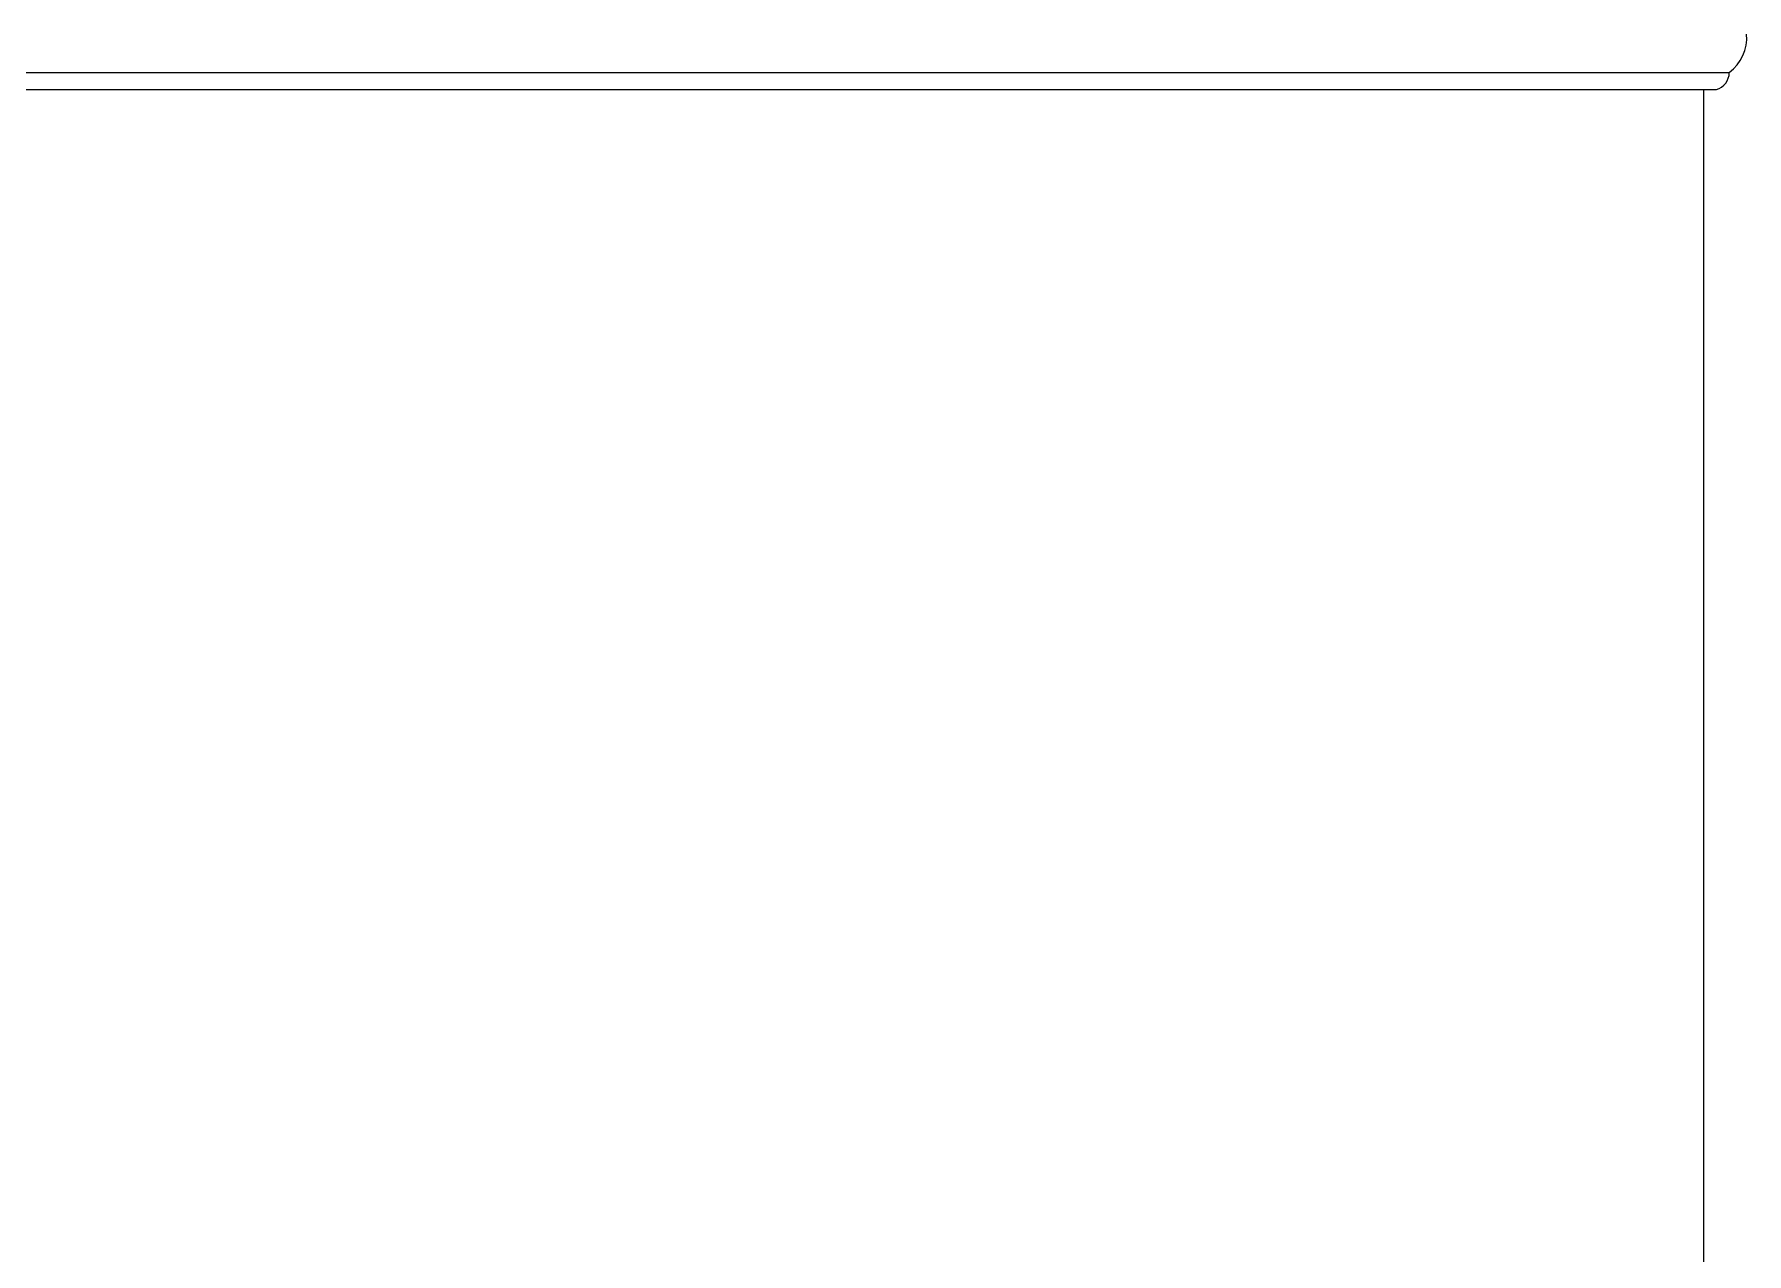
# Model space of a CAD drawing. Header units: millimetres. Extents: x 33748 to 451939, y -263262 to 62681.
# Drawn here: x 382623 to 386638, y -183277 to -180419 of the extents above; entities that cross this region are included whole.
import ezdxf

# ---------------------------------------------------------------- set-up
doc = ezdxf.new("R2010")
doc.units = ezdxf.units.MM
doc.layers.add('-HATCH', color=8, linetype='Continuous', lineweight=5)
doc.layers.add('-LINE1', color=7, linetype='Continuous', lineweight=18)

msp = doc.modelspace()

# ---------------------------------------------------------------- linework, layer by layer
at = {"layer": '-HATCH'}
msp.add_line((380737.0766513213, -180508.4959967629), (386597.1235760133, -180508.4884368044), dxfattribs=at)
at = {"layer": '-LINE1', "lineweight": 20}
msp.add_line((380737.0766513213, -180548.4978611746), (386567.1139433158, -180548.4917017738), dxfattribs=at)
at = {"layer": '-LINE1'}
msp.add_line((386537.4024104613, -187898.4962279604), (386537.4024104613, -180548.4917331639), dxfattribs=at)
at = {"layer": '-LINE1', "lineweight": 20}
for centre, radius, start, end in [((386534.8511217847, -180426.1928635986), 103.2008717255551, 307.1139981700438, 4.140002739065885), ((386554.8441242729, -180508.0299871857), 42.28118738914273, 286.8696730448549, 359.3779615323343)]:
    msp.add_arc(centre, radius, start, end, dxfattribs=at)

doc.saveas('drawing.dxf')
